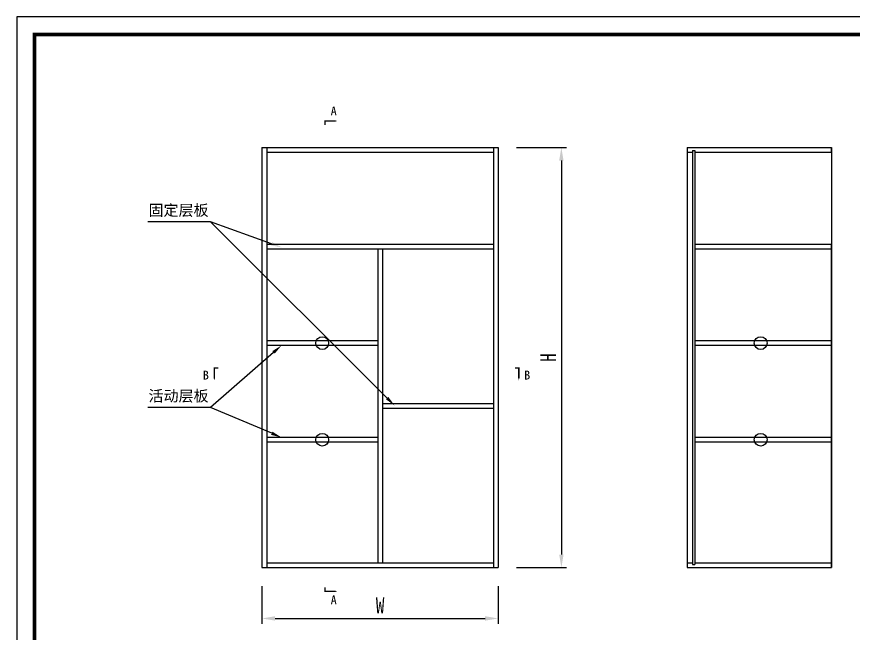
# Model space of a CAD drawing. Header units: millimetres. Extents: x 0 to 1097966, y -63096 to 223085.
# Drawn here: x 337985.2 to 338304.2, y -56287.2 to -56052.1 of the extents above; entities that cross this region are included whole.
import ezdxf
from ezdxf import colors
from ezdxf.entities.mleader import LeaderData, LeaderLine
from ezdxf.math import Vec2, Vec3

# ---------------------------------------------------------------- set-up
doc = ezdxf.new("R2010")
doc.units = ezdxf.units.MM
doc.styles.get("Standard").update_dxf_attribs({"font": 'arial.ttf'})
doc.styles.add('TEXT', font='', dxfattribs={"width": 0.8})
doc.styles.add('宋体', font='')
doc.styles.get('TEXT').set_extended_font_data('SimSun')
doc.styles.get('宋体').set_extended_font_data('SimSun')
doc.dimstyles.new('副本 (2) (2) ISO-25', dxfattribs={"dimtxt": 18, "dimasz": 13, "dimexe": 6, "dimexo": 12, "dimgap": 6, "dimtad": 1, "dimtxsty": 'TEXT', "dimcen": 2.5, "dimclrd": 5, "dimclre": 5, "dimclrt": 5, "dimadec": 0, "dimazin": 0, "dimtfac": 1, "dimtmove": 0, "dimatfit": 3, "dimldrblk": 'BOXFILLED', "dimfxl": 1.25, "dimarcsym": 0})

# ---------------------------------------------------------------- blocks, each defined once
blk = doc.blocks.new('*D490')
at = {"color": 5, "lineweight": -2, "transparency": 16777216}
for p, q in [((338078.6, -56268.87), (338078.6, -56283.22)), ((338168.6, -56268.87), (338168.6, -56283.22)), ((338083.6, -56281.22), (338163.6, -56281.22))]:
    blk.add_line(p, q, dxfattribs=at)
at = {"color": 5, "lineweight": 30, "transparency": 16777216}
for points in [[(338083.6, -56280.38), (338083.6, -56282.05), (338078.6, -56281.22)], [(338163.6, -56280.38), (338163.6, -56282.05), (338168.6, -56281.22)]]:
    blk.add_solid(points, dxfattribs=at)
at = {"layer": 'Defpoints', "color": 0, "lineweight": 30, "transparency": 16777216}
for p in [(338078.6, -56261.87), (338168.6, -56261.87), (338168.6, -56281.22)]:
    blk.add_point(p, dxfattribs=at)
at = {"color": 5, "transparency": 16777216, "insert": (338123.6, -56276.22), "char_height": 6, "attachment_point": 5, "style": 'TEXT'}
blk.add_mtext('W', dxfattribs=at)
blk = doc.blocks.new('_BoxFilled')
at = {"color": 0, "linetype": 'ByBlock', "lineweight": -2}
blk.add_line((-0.5, 0), (-1, 0), dxfattribs=at)
at = {"color": 0, "linetype": 'ByBlock'}
blk.add_solid([(-0.5, 0.5), (0.5, 0.5), (-0.5, -0.5), (0.5, -0.5)], dxfattribs=at)
blk = doc.blocks.new('*D491')
at = {"color": 5, "lineweight": -2, "transparency": 16777216}
for p, q in [((338175.6, -56101.87), (338194.63, -56101.87)), ((338192.63, -56106.87), (338192.63, -56256.87)), ((338175.6, -56261.87), (338194.63, -56261.87))]:
    blk.add_line(p, q, dxfattribs=at)
at = {"color": 5, "lineweight": 30, "transparency": 16777216}
for points in [[(338191.79, -56106.87), (338193.46, -56106.87), (338192.63, -56101.87)], [(338191.79, -56256.87), (338193.46, -56256.87), (338192.63, -56261.87)]]:
    blk.add_solid(points, dxfattribs=at)
at = {"layer": 'Defpoints', "color": 0, "lineweight": 30, "transparency": 16777216}
for p in [(338168.6, -56101.87), (338168.6, -56261.87), (338192.63, -56261.87)]:
    blk.add_point(p, dxfattribs=at)
at = {"color": 5, "transparency": 16777216, "insert": (338187.63, -56181.87), "char_height": 6, "attachment_point": 5, "rotation": 90, "style": 'TEXT'}
blk.add_mtext('H', dxfattribs=at)

msp = doc.modelspace()

# ---------------------------------------------------------------- linework, layer by layer
at = {"lineweight": 30}
for p, q in [((338078.599, -56101.872), (338078.599, -56261.872)), ((338078.599, -56101.872), (338168.599, -56101.872)), ((338080.399, -56101.872), (338080.399, -56261.872)), ((338166.799, -56101.872), (338166.799, -56261.872)), ((338168.599, -56101.872), (338168.599, -56261.872)), ((338240.517, -56101.872), (338295.517, -56101.872)), ((338240.517, -56101.872), (338240.517, -56261.872)), ((338242.517, -56103.072), (338243.417, -56103.072)), ((338242.517, -56103.072), (338242.517, -56260.672)), ((338243.417, -56103.072), (338243.417, -56260.672)), ((338295.417, -56101.872), (338295.417, -56103.672)), ((338295.517, -56101.872), (338295.517, -56261.872)), ((338080.399, -56103.672), (338166.799, -56103.672)), ((338240.517, -56103.672), (338242.517, -56103.672)), ((338243.417, -56103.672), (338295.417, -56103.672)), ((338080.399, -56138.672), (338166.799, -56138.672)), ((338080.399, -56140.472), (338166.799, -56140.472)), ((338122.699, -56140.472), (338122.699, -56260.072)), ((338124.499, -56140.472), (338124.499, -56260.072)), ((338243.417, -56138.672), (338295.417, -56138.672)), ((338243.417, -56140.472), (338295.417, -56140.472)), ((338295.417, -56138.672), (338295.417, -56260.072)), ((338122.699, -56175.472), (338080.399, -56175.472)), ((338295.317, -56175.472), (338243.417, -56175.472)), ((338295.317, -56175.472), (338295.317, -56177.272)), ((338122.699, -56177.272), (338080.399, -56177.272)), ((338295.317, -56177.272), (338243.417, -56177.272)), ((338124.499, -56199.372), (338166.799, -56199.372)), ((338124.499, -56201.172), (338166.799, -56201.172)), ((338122.699, -56212.272), (338080.399, -56212.272)), ((338122.699, -56214.072), (338080.399, -56214.072)), ((338295.317, -56212.272), (338243.417, -56212.272)), ((338295.317, -56214.072), (338243.417, -56214.072)), ((338295.317, -56212.272), (338295.317, -56214.072)), ((338078.599, -56261.872), (338168.599, -56261.872)), ((338080.399, -56260.072), (338166.799, -56260.072)), ((338240.517, -56260.072), (338242.517, -56260.072)), ((338240.517, -56261.872), (338295.517, -56261.872)), ((338242.517, -56260.672), (338243.417, -56260.672)), ((338243.417, -56260.072), (338295.417, -56260.072)), ((338295.417, -56260.072), (338295.417, -56261.872))]:
    msp.add_line(p, q, dxfattribs=at)
msp.add_lwpolyline([(337985.218, -56453.06), (338552.218, -56453.06), (338552.218, -56052.11), (337985.218, -56052.11)], close=True)
at = {"const_width": 1.35}
msp.add_lwpolyline([(337991.968, -56446.31), (338545.468, -56446.31), (338545.468, -56058.86), (337991.968, -56058.86)], close=True, dxfattribs=at)
for points in [[(338107.261, -56091.797, 0, 1.08, 0), (338105.578, -56091.797, 0.54, 0.54, 0), (338102.629, -56091.797, 0.54, 0.54, 0), (338102.629, -56093.312, 0.54, 0.54, 0)], [(338060.458, -56190.491, 0, 1.08, 0), (338060.458, -56188.808, 0.54, 0.54, 0), (338060.458, -56185.859, 0.54, 0.54, 0), (338061.973, -56185.859, 0.54, 0.54, 0)], [(338176.43, -56190.491, 0, 1.08, 0), (338176.43, -56188.808, 0.54, 0.54, 0), (338176.43, -56185.859, 0.54, 0.54, 0), (338174.915, -56185.859, 0.54, 0.54, 0)], [(338107.261, -56270.895, 0, 1.08, 0), (338105.578, -56270.895, 0.54, 0.54, 0), (338102.629, -56270.895, 0.54, 0.54, 0), (338102.629, -56269.38, 0.54, 0.54, 0)]]:
    msp.add_lwpolyline(points, format="xyseb")
for centre in [(338101.549, -56176.372), (338268.551, -56176.372), (338101.549, -56213.172), (338268.551, -56213.172)]:
    msp.add_circle(centre, 2.44)

# ---------------------------------------------------------------- texts
at = {"color": 4, "attachment_point": 4, "style": '宋体'}
for s, insert, char_height, width in [('{\\C256;A}', (338104.784, -56087.966), 3.3539, 4.17765), ('固定层板', (338035.403, -56126.034), 4.1923, 31.34167), ('{\\C256;B}', (338056.087, -56188.563), 3.3539, 4.17765), ('{\\C256;B}', (338178.478, -56188.563), 3.3539, 4.17765), ('活动层板', (338035.403, -56196.737), 4.1923, 31.34167), ('{\\C256;A}', (338104.784, -56274.14), 3.3539, 4.17765)]:
    msp.add_mtext(s, dxfattribs=dict(at, insert=insert, char_height=char_height, width=width))

# ---------------------------------------------------------------- dimensions: what is measured, and where the dimension line sits
dim = msp.add_linear_dim(base=(338192.627, -56261.872), p1=(338168.599, -56101.872), p2=(338168.599, -56261.872), angle=90, text='H', dimstyle='副本 (2) (2) ISO-25', override={"dimtxt": 6, "dimasz": 5, "dimexe": 2, "dimexo": 7, "dimgap": 2, "dimfxl": 30, "dimfxlon": 1})
dim.commit()
dim.dimension.update_dxf_attribs({"geometry": '*D491', "text_midpoint": (338187.627, -56181.872)})
dim = msp.add_linear_dim(base=(338168.599, -56281.218), p1=(338078.599, -56261.872), p2=(338168.599, -56261.872), text='W', dimstyle='副本 (2) (2) ISO-25', override={"dimtxt": 6, "dimasz": 5, "dimexe": 2, "dimexo": 7, "dimgap": 2, "dimfxl": 30, "dimfxlon": 1})
dim.commit()
dim.dimension.update_dxf_attribs({"geometry": '*D490', "text_midpoint": (338123.599, -56276.218)})

# ---------------------------------------------------------------- leaders
at = {"color": 4}
ml = msp.add_multileader_mtext('Standard', dxfattribs=at)
ml.set_content('', color=4)
ml.set_leader_properties()
ml.build(insert=Vec2(0, 0))
ctx = ml.context
ctx.base_point, ctx.plane_origin = Vec3(338031.169, -56130.149), Vec3(338080.659, -56107.852)
ctx.text_align_type = 2
notes = []
notes.append((ctx, [(0, (1, 1, 0), (338058.948, -56130.149), (-1, 0), 23.779, [(0, [(338086.029, -56139.897)], 0, [])])]))
ctx.mtext.insert, ctx.mtext.alignment, ctx.mtext.flow_direction = Vec3(338033.169, -56128.149), 3, 5
ml = msp.add_multileader_mtext('Standard', dxfattribs=at)
ml.set_content('', color=4)
ml.set_leader_properties()
ml.build(insert=Vec2(0, 0))
ctx = ml.context
ctx.base_point, ctx.plane_origin = Vec3(338031.169, -56130.149), Vec3(338080.659, -56206.789)
ctx.text_align_type = 2
notes.append((ctx, [(0, (1, 1, 0), (338058.948, -56130.149), (-1, 0), 23.779, [(0, [(338129.081, -56200.117)], 0, [])])]))
ctx.mtext.insert, ctx.mtext.alignment, ctx.mtext.flow_direction = Vec3(338033.169, -56128.149), 3, 5
ml = msp.add_multileader_mtext('Standard', dxfattribs=at)
ml.set_content('', color=4)
ml.set_leader_properties()
ml.build(insert=Vec2(0, 0))
ctx = ml.context
ctx.base_point, ctx.plane_origin = Vec3(338031.169, -56200.852), Vec3(338080.659, -56178.555)
ctx.text_align_type = 2
notes.append((ctx, [(0, (1, 1, 0), (338058.948, -56200.852), (-1, 0), 23.779, [(0, [(338086.029, -56177.272)], 0, [])])]))
ctx.mtext.insert, ctx.mtext.alignment, ctx.mtext.flow_direction = Vec3(338033.169, -56198.852), 3, 5
ml = msp.add_multileader_mtext('Standard', dxfattribs=at)
ml.set_content('', color=4)
ml.set_leader_properties()
ml.build(insert=Vec2(0, 0))
ctx = ml.context
ctx.base_point, ctx.plane_origin = Vec3(338031.169, -56200.852), Vec3(338080.659, -56178.555)
ctx.text_align_type = 2
notes.append((ctx, [(0, (1, 1, 0), (338058.948, -56200.852), (-1, 0), 23.779, [(0, [(338086.029, -56212.272)], 0, [])])]))
ctx.mtext.insert, ctx.mtext.alignment, ctx.mtext.flow_direction = Vec3(338033.169, -56198.852), 3, 5
for ctx, leaders in notes:
    for number, flags, end, landing, length, lines in leaders:
        leader = LeaderData()
        leader.index, (leader.has_last_leader_line, leader.has_dogleg_vector, leader.attachment_direction) = number, flags
        leader.last_leader_point, leader.dogleg_vector, leader.dogleg_length = Vec3(end), Vec3(landing), length
        for number, points, colour, breaks in lines:
            line = LeaderLine()
            line.index, line.vertices, line.color, line.breaks = number, Vec3.list(points), colors.encode_raw_color(colour), breaks
            leader.lines.append(line)
        ctx.leaders.append(leader)

doc.saveas('drawing.dxf')
